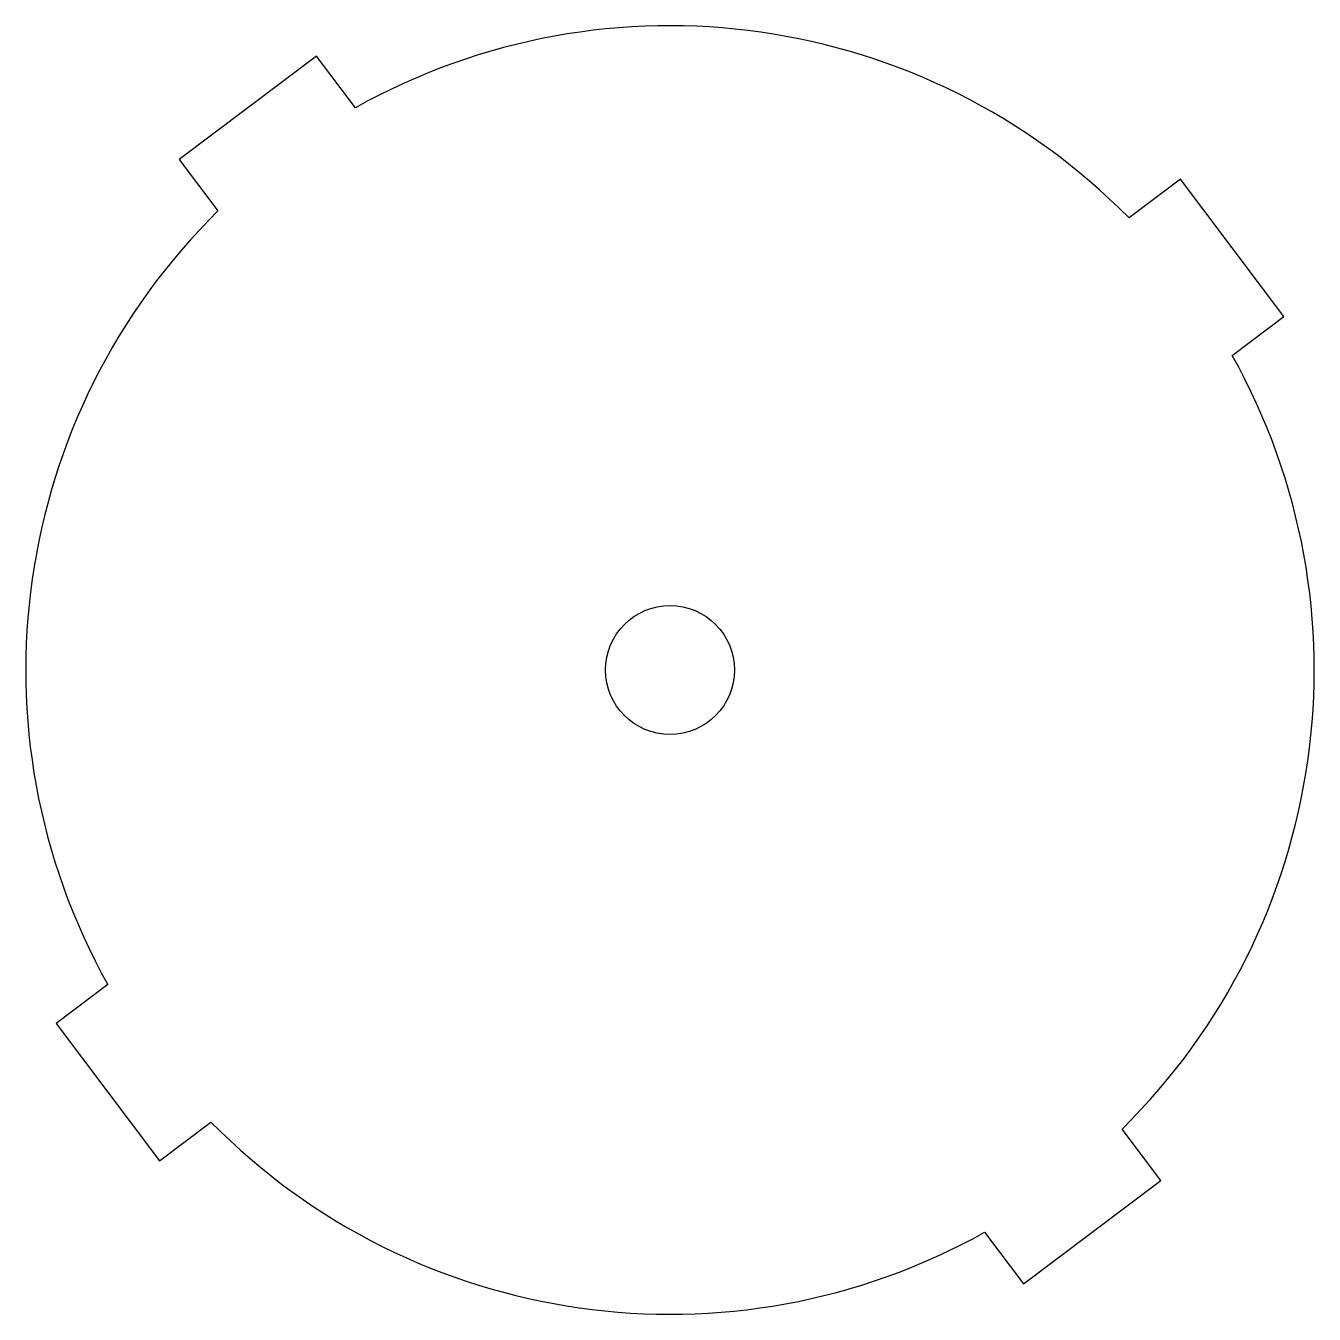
# Model space of a CAD drawing. Extents: x 35 to 65, y -105 to -75.
import ezdxf

# ---------------------------------------------------------------- set-up
doc = ezdxf.new("R2010")
doc.units = 0
doc.header["$MEASUREMENT"] = 0
doc.layers.add('VISIBLE', color=7, linetype='CONTINUOUS')

msp = doc.modelspace()

# ---------------------------------------------------------------- linework, layer by layer
at = {"layer": 'VISIBLE'}
for p, q in [((41.773, -75.711), (38.574, -78.113)), ((42.674, -76.911), (41.773, -75.711)), ((38.574, -78.113), (39.475, -79.312)), ((61.887, -78.574), (60.688, -79.475)), ((64.289, -81.773), (61.887, -78.574)), ((63.089, -82.674), (64.289, -81.773)), ((36.911, -97.326), (35.711, -98.227)), ((35.711, -98.227), (38.113, -101.426)), ((38.113, -101.426), (39.312, -100.525)), ((61.426, -101.887), (60.525, -100.688)), ((58.227, -104.289), (61.426, -101.887)), ((57.326, -103.089), (58.227, -104.289))]:
    msp.add_line(p, q, dxfattribs=at)
msp.add_circle((50, -90), 1.5, dxfattribs=at)
for start, end in [(44.5607, 119.2362), (134.5607, 209.2362), (314.5607, 29.2362), (224.5607, 299.2362)]:
    msp.add_arc((50, -90), 15, start, end, dxfattribs=at)

doc.saveas('drawing.dxf')
